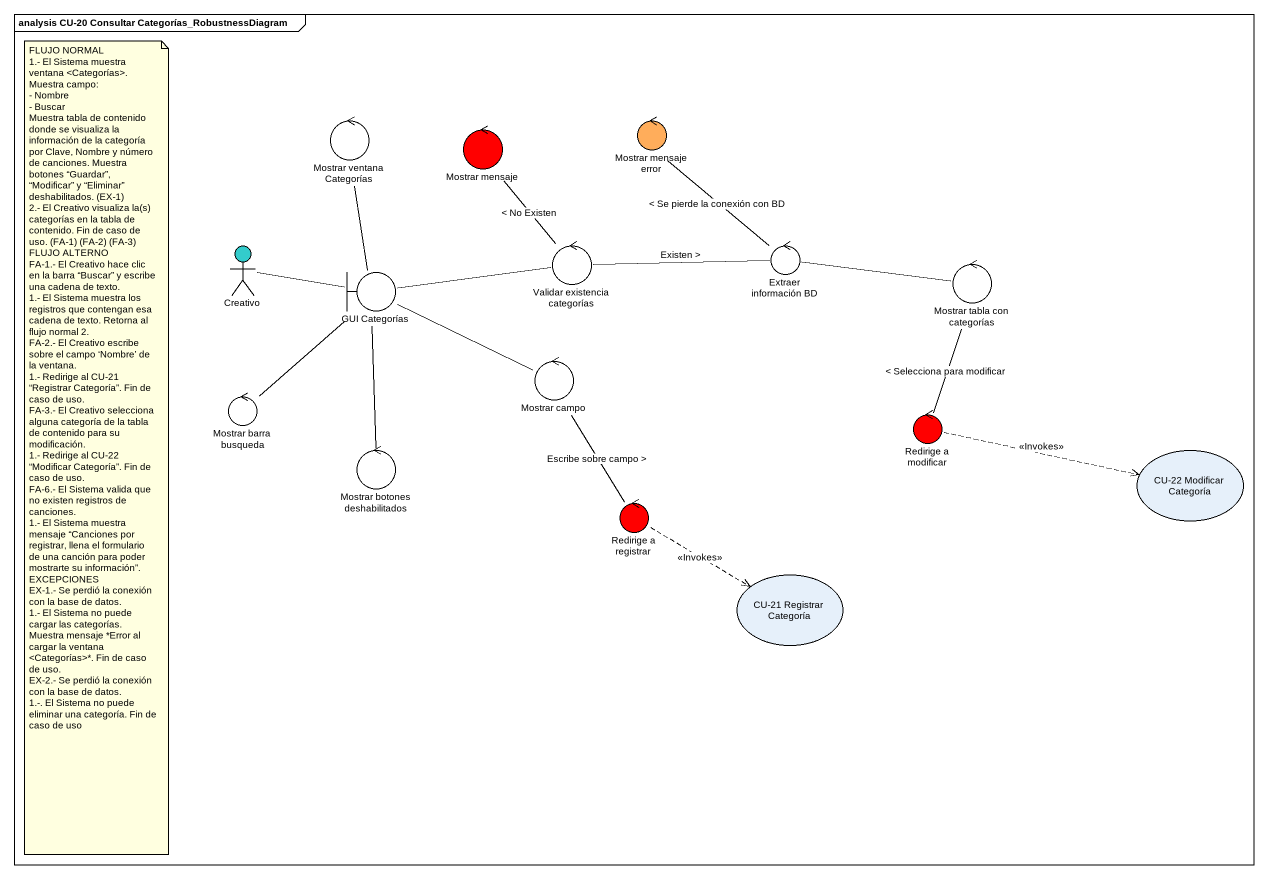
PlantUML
@startuml
mainframe analysis CU-20 Consultar Categorías_RobustnessDiagram
control "Mostrar ventana Categorías" as Mostrar_ventana_Categorías
control "Mostrar mensaje error" as Mostrar_mensaje_error #FFAD5B
control "Mostrar mensaje" as Mostrar_mensaje #FF0000
actor Creativo #33CCCC
boundary "GUI Categorías" as GUI_Categorías
control "Validar existencia categorías" as Validar_existencia
control "Extraer información BD" as Extraer_información_BD
control "Mostrar tabla con categorías" as Mostrar_tabla_con_categorías
control "Mostrar campo" as Mostrar_campo
control "Mostrar barra busqueda" as Mostrar_barra_busqueda
control "Redirige a modificar" as Redirige_a_modificar #FF0000
control "Mostrar botones deshabilitados" as Mostrar_botones
usecase "CU-22 Modificar Categoría" as CU_22_Modificar_Categoría
control "Redirige a registrar" as Redirige_a_registrar #FF0000
usecase "CU-21 Registrar Categoría" as CU_21_Registrar_Categoría
Creativo -right- GUI_Categorías
GUI_Categorías -up- Mostrar_ventana_Categorías
GUI_Categorías -right- Validar_existencia
GUI_Categorías -right- Mostrar_campo
GUI_Categorías -- Mostrar_barra_busqueda
GUI_Categorías -- Mostrar_botones
Validar_existencia -up- Mostrar_mensaje : < No Existen
Validar_existencia -right- Extraer_información_BD : Existen >
Extraer_información_BD -up- Mostrar_mensaje_error : < Se pierde la conexión con BD
Extraer_información_BD -right- Mostrar_tabla_con_categorías
Mostrar_tabla_con_categorías -- Redirige_a_modificar : < Selecciona para modificar
Mostrar_campo -- Redirige_a_registrar : Escribe sobre campo >
Redirige_a_modificar .right.> CU_22_Modificar_Categoría : <<Invokes>>
Redirige_a_registrar .right.> CU_21_Registrar_Categoría : <<Invokes>>
note as N1
  FLUJO NORMAL
  1.- El Sistema muestra ventana <Categorías>. Muestra campo:
  - Nombre
  - Buscar
  Muestra tabla de contenido donde se visualiza la información de la categoría por Clave, Nombre y número de canciones. Muestra botones “Guardar”, “Modificar” y “Eliminar” deshabilitados. (EX-1)
  2.- El Creativo visualiza la(s) categorías en la tabla de contenido. Fin de caso de uso. (FA-1) (FA-2) (FA-3)
  FLUJO ALTERNO
  FA-1.- El Creativo hace clic en la barra “Buscar” y escribe una cadena de texto.
  1.- El Sistema muestra los registros que contengan esa cadena de texto. Retorna al flujo normal 2.
  FA-2.- El Creativo escribe sobre el campo ‘Nombre’ de la ventana.
  1.- Redirige al CU-21 “Registrar Categoría”. Fin de caso de uso.
  FA-3.- El Creativo selecciona alguna categoría de la tabla de contenido para su modificación.
  1.- Redirige al CU-22 “Modificar Categoría”. Fin de caso de uso.
  FA-6.- El Sistema valida que no existen registros de canciones.
  1.- El Sistema muestra mensaje “Canciones por registrar, llena el formulario de una canción para poder mostrarte su información”.
  EXCEPCIONES
  EX-1.- Se perdió la conexión con la base de datos.
  1.- El Sistema no puede cargar las categorías. Muestra mensaje *Error al cargar la ventana <Categorías>*. Fin de caso de uso.
  EX-2.- Se perdió la conexión con la base de datos.
  1.-. El Sistema no puede eliminar una categoría. Fin de caso de uso
end note
@enduml
